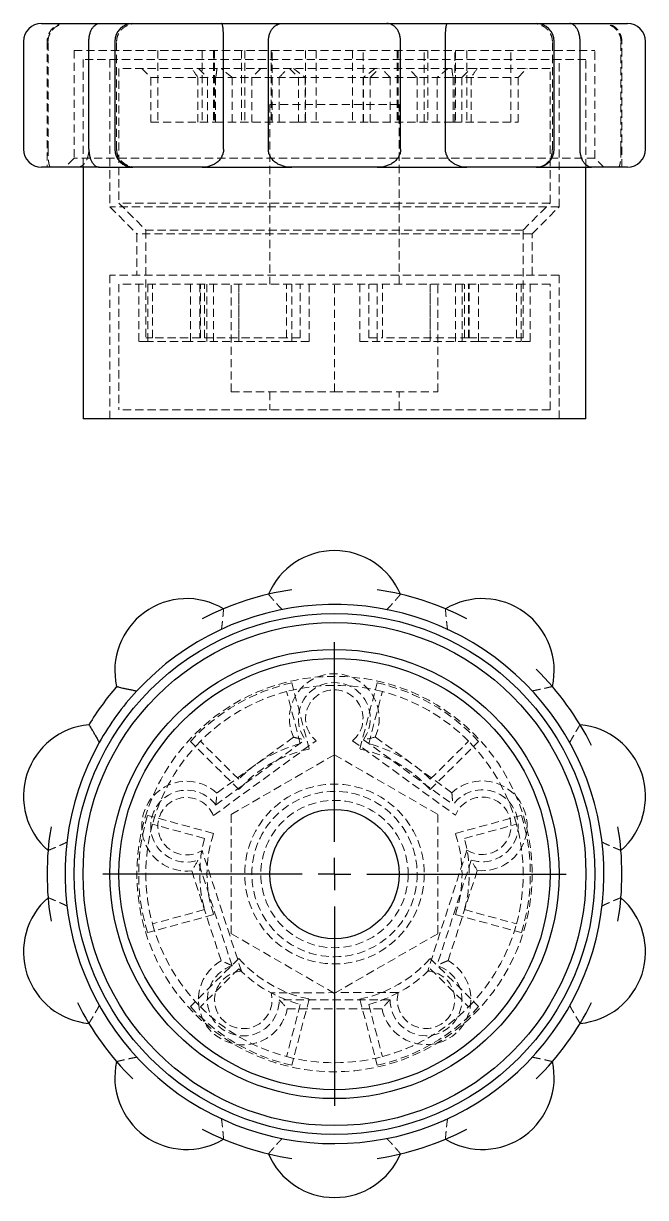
# Model space of a CAD drawing. Header units: millimetres. Extents: x 35 to 253, y 7 to 188.
# Drawn here: x 34.9 to 131.1, y 7 to 188.5 of the extents above; entities that cross this region are included whole.
import ezdxf

# ---------------------------------------------------------------- set-up
doc = ezdxf.new("R2010")
doc.units = ezdxf.units.MM
doc.linetypes.add('HIDDEN', pattern=[1.905, 1.27, -0.635])
doc.layers.add('10', color=7, linetype='Continuous')

# ---------------------------------------------------------------- blocks, each defined once
blk = doc.blocks.new('SW_CENTERMARKSYMBOL_0')
at = {"layer": '10', "color": 0}
for p, q in [((0, 5), (0, 35.83)), ((0, 0), (0, 2.5)), ((-5, 0), (-35.83, 0)), ((0, 0), (-2.5, 0)), ((0, 0), (0, -2.5)), ((0, 0), (2.5, 0)), ((5, 0), (35.83, 0)), ((0, -5), (0, -35.83))]:
    blk.add_line(p, q, dxfattribs=at)

msp = doc.modelspace()

# ---------------------------------------------------------------- linework, layer by layer
at = {"color": 7, "linetype": 'Continuous', "lineweight": 25}
for p, q in [((37.68, 188.47), (46.63, 188.47)), ((46.63, 188.47), (51.81, 188.47)), ((51.81, 188.47), (65.52, 188.47)), ((65.52, 188.47), (74.91, 188.47)), ((74.91, 188.47), (91.09, 188.47)), ((91.09, 188.47), (100.48, 188.47)), ((100.48, 188.47), (114.19, 188.47)), ((114.19, 188.47), (119.37, 188.47)), ((119.37, 188.47), (128.32, 188.47)), ((34.9, 185.7), (34.9, 169.03)), ((45.02, 169.03), (45.02, 185.7)), ((49.03, 185.7), (49.03, 169.03)), ((65.84, 169.03), (65.84, 185.7)), ((72.78, 169.03), (72.78, 185.7)), ((93.22, 169.03), (93.22, 185.7)), ((100.16, 169.03), (100.16, 185.7)), ((116.97, 169.03), (116.97, 185.7)), ((120.98, 169.03), (120.98, 185.7)), ((131.1, 169.03), (131.1, 185.7)), ((46.63, 166.25), (37.68, 166.25)), ((44.11, 166.25), (44.11, 127.36)), ((46.63, 166.25), (51.81, 166.25)), ((62.52, 166.25), (51.81, 166.25)), ((62.52, 166.25), (76.38, 166.25)), ((89.62, 166.25), (76.38, 166.25)), ((89.62, 166.25), (103.48, 166.25)), ((114.19, 166.25), (103.48, 166.25)), ((114.39, 166.29), (114.19, 166.25)), ((114.19, 166.25), (122.75, 166.25)), ((121.89, 127.36), (121.89, 166.25)), ((128.32, 166.25), (122.75, 166.25)), ((121.89, 127.36), (44.11, 127.36))]:
    msp.add_line(p, q, dxfattribs=at)
at = {"color": 7, "linetype": 'HIDDEN', "lineweight": 18}
for p, q in [((38.56, 185.7), (38.56, 166.25)), ((38.71, 169.03), (38.71, 185.7)), ((49.31, 169.03), (49.31, 185.7)), ((116.69, 169.03), (116.69, 185.7)), ((127.29, 169.03), (127.29, 185.7)), ((127.44, 166.25), (127.44, 185.7)), ((42.72, 184.31), (123.28, 184.31)), ((42.72, 184.31), (42.72, 167.64)), ((55.69, 184.31), (55.69, 173.2)), ((62.52, 184.31), (62.52, 173.2)), ((64.27, 184.31), (64.27, 173.2)), ((64.45, 184.31), (64.45, 173.2)), ((68.62, 184.31), (68.62, 173.2)), ((69.11, 184.31), (69.11, 173.2)), ((73.2, 184.31), (73.2, 173.2)), ((73.34, 173.2), (73.34, 184.31)), ((78.53, 184.31), (78.53, 173.2)), ((80.15, 184.31), (80.15, 173.2)), ((85.8, 184.31), (85.8, 173.2)), ((87.42, 173.2), (87.42, 184.31)), ((92.71, 184.31), (92.71, 173.2)), ((92.85, 184.31), (92.85, 173.2)), ((96.89, 173.2), (96.89, 184.31)), ((97.42, 184.31), (97.42, 173.2)), ((101.6, 173.2), (101.6, 184.31)), ((101.71, 184.31), (101.71, 173.2)), ((103.47, 184.31), (103.47, 173.2)), ((110.29, 173.2), (110.29, 184.31)), ((123.28, 167.64), (123.28, 184.31)), ((121.89, 182.92), (44.11, 182.92)), ((44.11, 182.92), (44.11, 166.25)), ((48.28, 182.92), (48.28, 160.12)), ((116.33, 181.53), (49.67, 181.53)), ((49.67, 181.53), (49.67, 160.7)), ((53.19, 181.53), (54.58, 180.14)), ((61.95, 181.53), (63.34, 180.14)), ((71.61, 181.53), (70.22, 180.14)), ((76.03, 181.53), (77.42, 180.14)), ((88.53, 180.14), (89.92, 181.53)), ((95.78, 180.14), (94.39, 181.53)), ((102.71, 180.14), (104.1, 181.53)), ((111.4, 180.14), (112.79, 181.53)), ((116.33, 160.7), (116.33, 181.53)), ((117.72, 160.12), (117.72, 182.92)), ((121.89, 166.25), (121.89, 182.92)), ((54.58, 180.14), (64.62, 180.14)), ((54.58, 180.14), (54.58, 173.2)), ((61.86, 173.2), (61.86, 180.14)), ((63.34, 180.14), (63.34, 173.2)), ((64.62, 180.14), (77.42, 180.14)), ((64.62, 173.2), (64.62, 180.14)), ((67.17, 173.2), (67.17, 180.14)), ((70.22, 180.14), (70.22, 173.2)), ((74.45, 173.2), (74.45, 180.14)), ((77.42, 180.14), (88.53, 180.14)), ((77.42, 180.14), (77.42, 173.2)), ((78.48, 173.2), (78.48, 180.14)), ((87.47, 173.2), (87.47, 180.14)), ((88.53, 180.14), (101.35, 180.14)), ((88.53, 173.2), (88.53, 180.14)), ((91.6, 173.2), (91.6, 180.14)), ((95.78, 173.2), (95.78, 180.14)), ((98.86, 173.2), (98.86, 180.14)), ((101.35, 180.14), (111.4, 180.14)), ((101.35, 173.2), (101.35, 180.14)), ((102.71, 173.2), (102.71, 180.14)), ((104.14, 173.2), (104.14, 180.14)), ((111.4, 173.2), (111.4, 180.14)), ((93, 175.97), (73, 175.97)), ((73, 175.97), (73, 148.2)), ((93, 148.2), (93, 175.97)), ((54.58, 173.2), (64.62, 173.2)), ((64.62, 173.2), (77.42, 173.2)), ((77.42, 173.2), (88.53, 173.2)), ((88.53, 173.2), (101.35, 173.2)), ((101.35, 173.2), (111.4, 173.2)), ((42.72, 167.64), (41.33, 166.25)), ((123.28, 167.64), (42.72, 167.64)), ((124.67, 166.25), (123.28, 167.64)), ((50.82, 166.45), (51.61, 166.29)), ((117.72, 160.12), (48.28, 160.12)), ((48.28, 160.12), (52.44, 155.95)), ((116.33, 160.7), (49.67, 160.7)), ((49.67, 160.7), (53.83, 156.53)), ((112.17, 156.53), (116.33, 160.7)), ((113.56, 155.95), (117.72, 160.12)), ((112.17, 156.53), (53.83, 156.53)), ((53.83, 156.53), (53.83, 139.86)), ((112.17, 139.86), (112.17, 156.53)), ((113.56, 155.95), (52.44, 155.95)), ((52.44, 155.95), (52.44, 149.58)), ((113.56, 149.58), (113.56, 155.95)), ((117.72, 149.58), (48.28, 149.58)), ((48.28, 149.58), (48.28, 127.36)), ((117.72, 127.36), (117.72, 149.58)), ((116.33, 148.2), (49.67, 148.2)), ((49.67, 148.2), (49.67, 128.75)), ((52.72, 148.2), (52.72, 139.31)), ((54.11, 139.31), (54.11, 148.2)), ((54.87, 139.86), (54.87, 148.2)), ((60.71, 139.31), (60.71, 148.2)), ((62.17, 148.2), (62.17, 139.86)), ((62.27, 139.86), (62.27, 148.2)), ((62.91, 139.86), (62.91, 148.2)), ((63.28, 148.2), (63.28, 139.31)), ((64.3, 139.31), (64.3, 148.2)), ((67.03, 131.53), (67.03, 148.2)), ((68.19, 139.86), (68.19, 148.2)), ((68.22, 139.31), (68.22, 148.2)), ((75.6, 139.86), (75.6, 148.2)), ((76.4, 139.31), (76.4, 148.2)), ((77.71, 139.86), (77.71, 148.2)), ((79.08, 139.31), (79.08, 148.2)), ((83, 131.53), (83, 148.2)), ((86.92, 139.31), (86.92, 148.2)), ((88.29, 139.86), (88.29, 148.2)), ((89.6, 139.31), (89.6, 148.2)), ((90.4, 139.86), (90.4, 148.2)), ((97.78, 139.31), (97.78, 148.2)), ((97.81, 139.86), (97.81, 148.2)), ((98.97, 131.53), (98.97, 148.2)), ((101.7, 139.31), (101.7, 148.2)), ((102.72, 139.31), (102.72, 148.2)), ((103.09, 139.86), (103.09, 148.2)), ((103.73, 139.86), (103.73, 148.2)), ((103.83, 139.86), (103.83, 148.2)), ((105.29, 139.31), (105.29, 148.2)), ((111.13, 139.86), (111.13, 148.2)), ((111.89, 139.31), (111.89, 148.2)), ((113.28, 139.31), (113.28, 148.2)), ((116.33, 128.75), (116.33, 148.2)), ((54.87, 139.86), (53.83, 139.86)), ((62.27, 139.86), (54.87, 139.86)), ((75.6, 139.86), (62.27, 139.86)), ((77.71, 139.86), (75.6, 139.86)), ((88.29, 139.86), (90.4, 139.86)), ((103.73, 139.86), (90.4, 139.86)), ((103.73, 139.86), (111.13, 139.86)), ((112.17, 139.86), (111.13, 139.86)), ((54.11, 139.31), (52.72, 139.31)), ((60.71, 139.31), (54.11, 139.31)), ((76.4, 139.31), (60.71, 139.31)), ((79.08, 139.31), (76.4, 139.31)), ((86.92, 139.31), (89.6, 139.31)), ((105.29, 139.31), (89.6, 139.31)), ((105.29, 139.31), (111.89, 139.31)), ((113.28, 139.31), (111.89, 139.31)), ((67.03, 131.53), (83, 131.53)), ((73, 131.53), (73, 128.75)), ((83, 131.53), (98.97, 131.53)), ((93, 128.75), (93, 131.53)), ((116.33, 128.75), (49.67, 128.75)), ((79.08, 76.33), (76.4, 86.55)), ((86.92, 76.33), (89.6, 86.55)), ((77.71, 77.15), (75.6, 85.21)), ((88.29, 77.15), (90.4, 85.21)), ((76.65, 78.15), (64.81, 69.53)), ((101.15, 69.57), (89.3, 78.17)), ((68.22, 70.06), (60.71, 77.49)), ((68.19, 71.65), (62.27, 77.52)), ((64.27, 66.03), (80.15, 77.6)), ((64.62, 67.67), (78.48, 77.76)), ((85.8, 77.61), (101.71, 66.08)), ((87.47, 77.77), (101.35, 67.72)), ((97.78, 70.06), (105.29, 77.49)), ((97.81, 71.65), (103.73, 77.52)), ((67.03, 66.22), (83, 75.44)), ((83, 75.44), (98.97, 66.22)), ((64.3, 63.27), (54.11, 66.06)), ((67.03, 47.78), (67.03, 66.22)), ((98.97, 66.22), (98.97, 47.78)), ((101.7, 63.27), (111.89, 66.06)), ((62.91, 62.5), (54.87, 64.7)), ((103.09, 62.5), (111.13, 64.7)), ((68.62, 41.97), (62.52, 60.65)), ((103.47, 60.7), (97.42, 42.01)), ((67.17, 42.82), (61.86, 59.12)), ((104.14, 59.17), (98.86, 42.86)), ((60.92, 57.5), (65.47, 43.58)), ((100.57, 43.62), (105.08, 57.55)), ((62.91, 51.5), (54.87, 49.3)), ((103.09, 51.5), (111.13, 49.3)), ((64.3, 50.73), (54.11, 47.94)), ((101.7, 50.73), (111.89, 47.94)), ((83, 38.56), (67.03, 47.78)), ((98.97, 47.78), (83, 38.56)), ((68.22, 43.94), (60.71, 36.51)), ((97.78, 43.94), (105.29, 36.51)), ((68.19, 42.35), (62.27, 36.48)), ((97.81, 42.35), (103.73, 36.48)), ((92.85, 38.68), (73.2, 38.65)), ((91.6, 37.57), (74.45, 37.55)), ((77.71, 36.85), (75.6, 28.79)), ((79.08, 37.67), (76.4, 27.45)), ((86.92, 37.67), (89.6, 27.45)), ((88.29, 36.85), (90.4, 28.79)), ((75.7, 36.16), (90.35, 36.18))]:
    msp.add_line(p, q, dxfattribs=at)
at = {"color": 7, "linetype": 'Continuous', "lineweight": 25}
for radius in [40.28, 38.89, 34.72, 33.33, 10]:
    msp.add_circle((83, 57), radius, dxfattribs=at)
at = {"color": 7, "linetype": 'HIDDEN', "lineweight": 18}
for radius in [30.56, 13.89, 12.78, 11.39]:
    msp.add_circle((83, 57), radius, dxfattribs=at)
at = {"color": 7, "linetype": 'Continuous', "lineweight": 25}
for centre, radius, start, end in [((37.68, 185.7), 2.78, 90, 180), ((51.81, 185.7), 2.78, 90, 180), ((114.19, 185.7), 2.78, 0, 90), ((128.32, 185.7), 2.78, 0, 90), ((37.68, 169.03), 2.78, 180, 270), ((51.81, 169.03), 2.78, 180, 270), ((114.19, 169.03), 2.78, 274.1376, 0), ((128.32, 169.03), 2.78, 270, 0), ((83, 95.89), 11.11, 23.1324, 156.8676), ((83, 57), 44.44, 98.5682, 117.4318), ((83, 57), 44.44, 62.5682, 81.4318), ((83, 57), 41.67, 150.7992, 137.2008), ((60.14, 88.46), 11.11, 59.1324, 192.8676), ((105.86, 88.46), 11.11, 347.1324, 120.8676), ((83, 57), 44.44, 26.5682, 45.4318), ((83, 57), 44.44, 139.2912, 148.7088), ((83, 57), 41.67, 137.2008, 150.7992), ((46.01, 69.02), 11.11, 95.1324, 228.8676), ((119.99, 69.02), 11.11, 311.1324, 84.8676), ((83, 57), 44.44, 170.5682, 189.4318), ((83, 57), 44.44, 350.5682, 9.4318), ((46.01, 44.98), 11.11, 131.1324, 264.8676), ((119.99, 44.98), 11.11, 275.1324, 48.8676), ((83, 57), 44.44, 206.5682, 225.4318), ((83, 57), 44.44, 314.5682, 333.4318), ((60.14, 25.54), 11.11, 167.1324, 300.8676), ((105.86, 25.54), 11.11, 239.1324, 12.8676), ((83, 57), 44.44, 242.5682, 261.4318), ((83, 57), 44.44, 278.5682, 297.4318), ((83, 18.11), 11.11, 203.1324, 336.8676)]:
    msp.add_arc(centre, radius, start, end, dxfattribs=at)
at = {"color": 7, "linetype": 'HIDDEN', "lineweight": 18}
for centre, radius, start, end in [((41.33, 185.7), 2.78, 90, 180), ((124.67, 185.7), 2.78, 0, 90), ((82.97, 81.03), 6.94, 335.607, 204.533), ((83, 57), 30.28, 102.5962, 137.4038), ((83, 57), 29.17, 75.3007, 104.6993), ((82.97, 81.03), 5.56, 324.07, 216.07), ((82.97, 81.03), 4.44, 309.5925, 230.5475), ((83, 57), 30.28, 42.5962, 77.4038), ((83, 57), 29.17, 104.6993, 135.3007), ((83, 57), 29.17, 44.6993, 75.3007), ((83, 57), 29.17, 135.3007, 164.6993), ((83, 57), 20.83, 104.6993, 135.3007), ((83, 57), 19.72, 101.4697, 138.5303), ((83, 57), 19.72, 41.4697, 78.5303), ((83, 57), 20.83, 44.6993, 75.3007), ((83, 57), 29.17, 15.3007, 44.6993), ((60.13, 64.4), 6.94, 47.607, 276.533), ((105.85, 64.46), 6.94, 263.607, 132.533), ((60.13, 64.4), 5.56, 36.07, 288.07), ((105.85, 64.46), 5.56, 252.07, 144.07), ((60.13, 64.4), 4.44, 21.5925, 302.5475), ((105.85, 64.46), 4.44, 237.5925, 158.5475), ((83, 57), 30.28, 162.5962, 197.4038), ((83, 57), 30.28, 342.5962, 17.4038), ((83, 57), 29.17, 164.6993, 195.3007), ((83, 57), 29.17, 344.6993, 15.3007), ((83, 57), 20.83, 164.6993, 195.3007), ((83, 57), 19.72, 161.4697, 198.5303), ((83, 57), 19.72, 341.4697, 18.5303), ((83, 57), 20.83, 344.6993, 15.3007), ((83, 57), 29.17, 195.3007, 224.6993), ((83, 57), 29.17, 315.3007, 344.6993), ((68.9, 37.54), 6.94, 119.607, 348.533), ((83, 57), 19.72, 221.4697, 258.5303), ((83, 57), 19.72, 281.4697, 318.5303), ((97.15, 37.57), 6.94, 191.607, 60.533), ((68.9, 37.54), 5.56, 108.07, 0.07), ((68.9, 37.54), 4.44, 93.5925, 14.5475), ((83, 57), 20.83, 224.6993, 255.3007), ((83, 57), 20.83, 284.6993, 315.3007), ((97.15, 37.57), 5.56, 180.07, 72.07), ((97.15, 37.57), 4.44, 165.5925, 86.5475), ((83, 57), 30.28, 222.5962, 257.4038), ((83, 57), 29.17, 224.6993, 255.3007), ((83, 57), 30.28, 282.5962, 317.4038), ((83, 57), 29.17, 284.6993, 315.3007), ((83, 57), 29.17, 255.3007, 284.6993)]:
    msp.add_arc(centre, radius, start, end, dxfattribs=at)
for points, knots in [([(38.71, 185.7), (38.71, 185.89), (38.73, 186.09), (38.81, 186.47), (38.88, 186.65), (39.04, 187), (39.14, 187.17), (39.37, 187.47), (39.5, 187.61), (39.77, 187.86), (39.93, 187.97), (40.24, 188.15), (40.41, 188.23), (40.75, 188.35), (40.92, 188.4), (41.27, 188.46), (41.45, 188.47), (41.63, 188.47)], [0, 0, 0, 0, 0.125, 0.125, 0.25, 0.25, 0.375, 0.375, 0.5, 0.5, 0.625, 0.625, 0.75, 0.75, 0.875, 0.875, 1, 1, 1, 1]), ([(49.31, 185.7), (49.31, 185.89), (49.33, 186.09), (49.42, 186.47), (49.49, 186.65), (49.66, 187), (49.76, 187.17), (50.01, 187.47), (50.14, 187.61), (50.44, 187.86), (50.6, 187.97), (50.93, 188.15), (51.11, 188.23), (51.48, 188.35), (51.66, 188.4), (52.04, 188.46), (52.24, 188.47), (52.43, 188.47)], [0, 0, 0, 0, 0.125, 0.125, 0.25, 0.25, 0.375, 0.375, 0.5, 0.5, 0.625, 0.625, 0.75, 0.75, 0.875, 0.875, 1, 1, 1, 1]), ([(116.69, 185.7), (116.69, 185.89), (116.67, 186.09), (116.58, 186.47), (116.51, 186.65), (116.34, 187), (116.24, 187.17), (115.99, 187.47), (115.86, 187.61), (115.56, 187.86), (115.4, 187.97), (115.07, 188.15), (114.89, 188.23), (114.52, 188.35), (114.34, 188.4), (113.96, 188.46), (113.76, 188.47), (113.57, 188.47)], [0, 0, 0, 0, 0.125, 0.125, 0.25, 0.25, 0.375, 0.375, 0.5, 0.5, 0.625, 0.625, 0.75, 0.75, 0.875, 0.875, 1, 1, 1, 1]), ([(127.29, 185.7), (127.29, 185.89), (127.27, 186.09), (127.19, 186.47), (127.12, 186.65), (126.96, 187), (126.86, 187.17), (126.63, 187.47), (126.5, 187.61), (126.23, 187.86), (126.07, 187.97), (125.76, 188.15), (125.59, 188.23), (125.25, 188.35), (125.08, 188.4), (124.73, 188.46), (124.55, 188.47), (124.37, 188.47)], [0, 0, 0, 0, 0.125, 0.125, 0.25, 0.25, 0.375, 0.375, 0.5, 0.5, 0.625, 0.625, 0.75, 0.75, 0.875, 0.875, 1, 1, 1, 1]), ([(64.62, 180.14), (64.64, 180.23), (64.68, 180.4), (64.72, 180.66), (64.76, 180.94), (64.79, 181.23), (64.81, 181.43), (64.81, 181.53)], [0, 0, 0, 0, 0.188567, 0.382781, 0.582713, 0.788433, 1, 1, 1, 1]), ([(67.17, 180.14), (67.07, 180.23), (66.85, 180.4), (66.52, 180.66), (66.18, 180.94), (65.83, 181.23), (65.59, 181.43), (65.47, 181.53)], [0, 0, 0, 0, 0.188567, 0.382781, 0.582713, 0.788433, 1, 1, 1, 1]), ([(76.65, 181.53), (76.78, 181.43), (77.03, 181.23), (77.4, 180.94), (77.77, 180.66), (78.12, 180.4), (78.36, 180.23), (78.48, 180.14)], [0, 0, 0, 0, 0.211567, 0.417287, 0.617219, 0.811433, 1, 1, 1, 1]), ([(91.6, 180.14), (91.51, 180.23), (91.34, 180.4), (91.09, 180.66), (90.84, 180.94), (90.59, 181.23), (90.43, 181.43), (90.35, 181.53)], [0, 0, 0, 0, 0.1885671, 0.3827806, 0.5827135, 0.7884328, 1, 1, 1, 1]), ([(100.57, 181.53), (100.45, 181.43), (100.21, 181.23), (99.86, 180.94), (99.51, 180.66), (99.18, 180.4), (98.97, 180.23), (98.86, 180.14)], [0, 0, 0, 0, 0.211567, 0.417287, 0.617219, 0.811433, 1, 1, 1, 1]), ([(101.15, 181.53), (101.16, 181.43), (101.18, 181.23), (101.21, 180.94), (101.25, 180.66), (101.3, 180.4), (101.33, 180.23), (101.35, 180.14)], [0, 0, 0, 0, 0.211567, 0.417287, 0.617219, 0.811433, 1, 1, 1, 1]), ([(39.16, 166.25), (39.09, 166.25), (39.02, 166.3), (38.94, 166.46), (38.91, 166.53), (38.87, 166.69), (38.84, 166.79), (38.8, 167.03), (38.79, 167.16), (38.76, 167.46), (38.75, 167.63), (38.73, 168), (38.72, 168.19), (38.71, 168.6), (38.71, 168.81), (38.71, 169.03)], [0, 0, 0, 0, 0.25, 0.25, 0.375, 0.375, 0.5, 0.5, 0.625, 0.625, 0.75, 0.75, 0.875, 0.875, 1, 1, 1, 1]), ([(43.25, 166.25), (43.44, 166.25), (43.63, 166.3), (43.93, 166.46), (44.02, 166.53), (44.21, 166.69), (44.3, 166.79), (44.48, 167.03), (44.56, 167.16), (44.71, 167.46), (44.78, 167.63), (44.9, 168), (44.94, 168.19), (45, 168.6), (45.02, 168.81), (45.02, 169.03)], [0, 0, 0, 0, 0.25, 0.25, 0.375, 0.375, 0.5, 0.5, 0.625, 0.625, 0.75, 0.75, 0.875, 0.875, 1, 1, 1, 1]), ([(49.31, 169.03), (49.31, 168.83), (49.33, 168.64), (49.42, 168.26), (49.49, 168.07), (49.66, 167.72), (49.76, 167.56), (50.01, 167.25), (50.14, 167.11), (50.44, 166.87), (50.6, 166.76), (50.93, 166.57), (51.11, 166.49), (51.48, 166.37), (51.66, 166.33), (52.04, 166.27), (52.24, 166.25), (52.43, 166.25)], [0, 0, 0, 0, 0.125, 0.125, 0.25, 0.25, 0.375, 0.375, 0.5, 0.5, 0.625, 0.625, 0.75, 0.75, 0.875, 0.875, 1, 1, 1, 1]), ([(49.31, 169.03), (49.33, 168.76), (49.36, 168.23), (49.64, 167.52), (50.1, 166.86), (50.53, 166.61), (50.78, 166.47)], [0, 0, 0, 0, 0.220929, 0.441283, 0.675126, 1, 1, 1, 1]), ([(116.69, 169.03), (116.67, 168.76), (116.64, 168.23), (116.36, 167.52), (115.89, 166.86), (115.22, 166.38), (114.66, 166.32), (114.39, 166.29)], [0, 0, 0, 0, 0.165618, 0.330804, 0.506103, 0.760538, 1, 1, 1, 1]), ([(127.29, 169.03), (127.29, 168.81), (127.29, 168.6), (127.28, 168.19), (127.27, 168), (127.25, 167.63), (127.24, 167.46), (127.21, 167.16), (127.2, 167.03), (127.16, 166.79), (127.13, 166.69), (127.09, 166.53), (127.06, 166.46), (126.98, 166.3), (126.91, 166.25), (126.84, 166.25)], [0, 0, 0, 0, 0.125, 0.125, 0.25, 0.25, 0.375, 0.375, 0.5, 0.5, 0.625, 0.625, 0.75, 0.75, 1, 1, 1, 1]), ([(114.39, 166.29), (114.66, 166.29), (114.94, 166.29), (115.18, 166.45), (115.18, 166.45)], [0, 0, 0, 0, 0.973245, 1, 1, 1, 1]), ([(72.78, 100.25), (72.78, 100.25), (72.8, 100.24), (72.86, 100.17), (72.9, 100.11), (73.01, 99.98), (73.08, 99.9), (73.25, 99.71), (73.34, 99.6), (73.54, 99.37), (73.65, 99.25), (73.87, 98.99), (73.99, 98.86), (74.24, 98.58), (74.37, 98.44), (74.64, 98.16), (74.77, 98.01), (74.91, 97.87)], [0, 0, 0, 0, 0.125, 0.125, 0.25, 0.25, 0.375, 0.375, 0.5, 0.5, 0.625, 0.625, 0.75, 0.75, 0.875, 0.875, 1, 1, 1, 1]), ([(93.22, 100.25), (93.22, 100.25), (93.2, 100.24), (93.14, 100.17), (93.1, 100.11), (92.99, 99.98), (92.92, 99.9), (92.75, 99.71), (92.66, 99.6), (92.46, 99.37), (92.35, 99.25), (92.13, 98.99), (92.01, 98.86), (91.76, 98.58), (91.63, 98.44), (91.36, 98.16), (91.23, 98.01), (91.09, 97.87)], [0, 0, 0, 0, 0.125, 0.125, 0.25, 0.25, 0.375, 0.375, 0.5, 0.5, 0.625, 0.625, 0.75, 0.75, 0.875, 0.875, 1, 1, 1, 1]), ([(65.84, 98), (65.84, 98), (65.84, 97.98), (65.83, 97.88), (65.83, 97.82), (65.82, 97.64), (65.81, 97.53), (65.79, 97.29), (65.78, 97.15), (65.75, 96.84), (65.73, 96.68), (65.7, 96.34), (65.68, 96.16), (65.64, 95.79), (65.62, 95.6), (65.57, 95.21), (65.55, 95.02), (65.52, 94.82)], [0, 0, 0, 0, 0.125, 0.125, 0.25, 0.25, 0.375, 0.375, 0.5, 0.5, 0.625, 0.625, 0.75, 0.75, 0.875, 0.875, 1, 1, 1, 1]), ([(100.16, 98), (100.16, 98), (100.16, 97.98), (100.17, 97.88), (100.17, 97.82), (100.18, 97.64), (100.19, 97.53), (100.21, 97.29), (100.22, 97.15), (100.25, 96.84), (100.27, 96.68), (100.3, 96.34), (100.32, 96.16), (100.36, 95.79), (100.38, 95.6), (100.43, 95.21), (100.45, 95.02), (100.48, 94.82)], [0, 0, 0, 0, 0.125, 0.125, 0.25, 0.25, 0.375, 0.375, 0.5, 0.5, 0.625, 0.625, 0.75, 0.75, 0.875, 0.875, 1, 1, 1, 1]), ([(116.69, 85.99), (116.69, 85.99), (116.67, 85.98), (116.58, 85.96), (116.51, 85.94), (116.34, 85.9), (116.24, 85.88), (115.99, 85.82), (115.86, 85.79), (115.56, 85.72), (115.4, 85.68), (115.07, 85.61), (114.89, 85.57), (114.52, 85.49), (114.34, 85.46), (113.96, 85.38), (113.76, 85.34), (113.57, 85.31)], [0, 0, 0, 0, 0.125, 0.125, 0.25, 0.25, 0.375, 0.375, 0.5, 0.5, 0.625, 0.625, 0.75, 0.75, 0.875, 0.875, 1, 1, 1, 1]), ([(120.98, 80.08), (120.98, 80.08), (120.97, 80.06), (120.92, 79.99), (120.88, 79.93), (120.79, 79.78), (120.73, 79.69), (120.6, 79.47), (120.53, 79.36), (120.38, 79.1), (120.29, 78.95), (120.12, 78.66), (120.03, 78.5), (119.84, 78.18), (119.75, 78.01), (119.56, 77.67), (119.46, 77.5), (119.37, 77.33)], [0, 0, 0, 0, 0.125, 0.125, 0.25, 0.25, 0.375, 0.375, 0.5, 0.5, 0.625, 0.625, 0.75, 0.75, 0.875, 0.875, 1, 1, 1, 1]), ([(76.65, 78.15), (76.78, 78.12), (77.03, 78.06), (77.4, 77.97), (77.77, 77.89), (78.12, 77.82), (78.36, 77.78), (78.48, 77.76)], [0, 0, 0, 0, 0.211567, 0.417287, 0.617219, 0.811433, 1, 1, 1, 1]), ([(64.62, 67.67), (64.64, 67.79), (64.68, 68.03), (64.72, 68.39), (64.76, 68.76), (64.79, 69.14), (64.81, 69.4), (64.81, 69.53)], [0, 0, 0, 0, 0.188567, 0.382781, 0.582713, 0.788433, 1, 1, 1, 1]), ([(101.15, 69.57), (101.16, 69.44), (101.18, 69.19), (101.21, 68.81), (101.25, 68.43), (101.3, 68.07), (101.33, 67.83), (101.35, 67.72)], [0, 0, 0, 0, 0.211567, 0.417287, 0.617219, 0.811433, 1, 1, 1, 1]), ([(38.71, 60.65), (38.71, 60.65), (38.73, 60.66), (38.81, 60.69), (38.88, 60.72), (39.04, 60.78), (39.14, 60.83), (39.37, 60.92), (39.5, 60.97), (39.77, 61.09), (39.93, 61.16), (40.24, 61.3), (40.41, 61.37), (40.75, 61.52), (40.92, 61.6), (41.27, 61.76), (41.45, 61.85), (41.63, 61.93)], [0, 0, 0, 0, 0.125, 0.125, 0.25, 0.25, 0.375, 0.375, 0.5, 0.5, 0.625, 0.625, 0.75, 0.75, 0.875, 0.875, 1, 1, 1, 1]), ([(127.29, 60.65), (127.29, 60.65), (127.27, 60.66), (127.19, 60.69), (127.12, 60.72), (126.96, 60.78), (126.86, 60.83), (126.63, 60.92), (126.5, 60.97), (126.23, 61.09), (126.07, 61.16), (125.76, 61.3), (125.59, 61.37), (125.25, 61.52), (125.08, 61.6), (124.73, 61.76), (124.55, 61.85), (124.37, 61.93)], [0, 0, 0, 0, 0.125, 0.125, 0.25, 0.25, 0.375, 0.375, 0.5, 0.5, 0.625, 0.625, 0.75, 0.75, 0.875, 0.875, 1, 1, 1, 1]), ([(38.71, 53.35), (38.71, 53.35), (38.73, 53.34), (38.81, 53.31), (38.88, 53.28), (39.04, 53.22), (39.14, 53.17), (39.37, 53.08), (39.5, 53.03), (39.77, 52.91), (39.93, 52.84), (40.24, 52.7), (40.41, 52.63), (40.75, 52.48), (40.92, 52.4), (41.27, 52.24), (41.45, 52.15), (41.63, 52.07)], [0, 0, 0, 0, 0.125, 0.125, 0.25, 0.25, 0.375, 0.375, 0.5, 0.5, 0.625, 0.625, 0.75, 0.75, 0.875, 0.875, 1, 1, 1, 1]), ([(127.29, 53.35), (127.29, 53.35), (127.27, 53.34), (127.19, 53.31), (127.12, 53.28), (126.96, 53.22), (126.86, 53.17), (126.63, 53.08), (126.5, 53.03), (126.23, 52.91), (126.07, 52.84), (125.76, 52.7), (125.59, 52.63), (125.25, 52.48), (125.08, 52.4), (124.73, 52.24), (124.55, 52.15), (124.37, 52.07)], [0, 0, 0, 0, 0.125, 0.125, 0.25, 0.25, 0.375, 0.375, 0.5, 0.5, 0.625, 0.625, 0.75, 0.75, 0.875, 0.875, 1, 1, 1, 1]), ([(67.17, 42.82), (67.07, 42.87), (66.85, 42.98), (66.52, 43.14), (66.18, 43.29), (65.83, 43.43), (65.59, 43.53), (65.47, 43.58)], [0, 0, 0, 0, 0.188567, 0.382781, 0.582713, 0.788433, 1, 1, 1, 1]), ([(100.57, 43.62), (100.45, 43.57), (100.21, 43.48), (99.86, 43.33), (99.51, 43.18), (99.18, 43.02), (98.97, 42.91), (98.86, 42.86)], [0, 0, 0, 0, 0.211567, 0.417287, 0.617219, 0.811433, 1, 1, 1, 1]), ([(45.02, 33.92), (45.02, 33.92), (45.03, 33.94), (45.08, 34.01), (45.12, 34.07), (45.21, 34.22), (45.27, 34.31), (45.4, 34.53), (45.47, 34.64), (45.62, 34.9), (45.71, 35.05), (45.88, 35.34), (45.97, 35.5), (46.16, 35.82), (46.25, 35.99), (46.44, 36.33), (46.54, 36.5), (46.63, 36.67)], [0, 0, 0, 0, 0.125, 0.125, 0.25, 0.25, 0.375, 0.375, 0.5, 0.5, 0.625, 0.625, 0.75, 0.75, 0.875, 0.875, 1, 1, 1, 1]), ([(91.6, 37.57), (91.51, 37.48), (91.34, 37.31), (91.09, 37.04), (90.84, 36.76), (90.59, 36.47), (90.43, 36.28), (90.35, 36.18)], [0, 0, 0, 0, 0.1885671, 0.3827806, 0.5827135, 0.7884328, 1, 1, 1, 1]), ([(120.98, 33.92), (120.98, 33.92), (120.97, 33.94), (120.92, 34.01), (120.88, 34.07), (120.79, 34.22), (120.73, 34.31), (120.6, 34.53), (120.53, 34.64), (120.38, 34.9), (120.29, 35.05), (120.12, 35.34), (120.03, 35.5), (119.84, 35.82), (119.75, 35.99), (119.56, 36.33), (119.46, 36.5), (119.37, 36.67)], [0, 0, 0, 0, 0.125, 0.125, 0.25, 0.25, 0.375, 0.375, 0.5, 0.5, 0.625, 0.625, 0.75, 0.75, 0.875, 0.875, 1, 1, 1, 1]), ([(49.31, 28.01), (49.31, 28.01), (49.33, 28.02), (49.42, 28.04), (49.49, 28.06), (49.66, 28.1), (49.76, 28.12), (50.01, 28.18), (50.14, 28.21), (50.44, 28.28), (50.6, 28.32), (50.93, 28.39), (51.11, 28.43), (51.48, 28.51), (51.66, 28.54), (52.04, 28.62), (52.24, 28.66), (52.43, 28.69)], [0, 0, 0, 0, 0.125, 0.125, 0.25, 0.25, 0.375, 0.375, 0.5, 0.5, 0.625, 0.625, 0.75, 0.75, 0.875, 0.875, 1, 1, 1, 1]), ([(116.69, 28.01), (116.69, 28.01), (116.67, 28.02), (116.58, 28.04), (116.51, 28.06), (116.34, 28.1), (116.24, 28.12), (115.99, 28.18), (115.86, 28.21), (115.56, 28.28), (115.4, 28.32), (115.07, 28.39), (114.89, 28.43), (114.52, 28.51), (114.34, 28.54), (113.96, 28.62), (113.76, 28.66), (113.57, 28.69)], [0, 0, 0, 0, 0.125, 0.125, 0.25, 0.25, 0.375, 0.375, 0.5, 0.5, 0.625, 0.625, 0.75, 0.75, 0.875, 0.875, 1, 1, 1, 1]), ([(65.84, 16), (65.84, 16), (65.84, 16.02), (65.83, 16.12), (65.83, 16.18), (65.82, 16.36), (65.81, 16.47), (65.79, 16.71), (65.78, 16.85), (65.75, 17.16), (65.73, 17.32), (65.7, 17.66), (65.68, 17.84), (65.64, 18.21), (65.62, 18.4), (65.57, 18.79), (65.55, 18.98), (65.52, 19.18)], [0, 0, 0, 0, 0.125, 0.125, 0.25, 0.25, 0.375, 0.375, 0.5, 0.5, 0.625, 0.625, 0.75, 0.75, 0.875, 0.875, 1, 1, 1, 1]), ([(100.16, 16), (100.16, 16), (100.16, 16.02), (100.17, 16.12), (100.17, 16.18), (100.18, 16.36), (100.19, 16.47), (100.21, 16.71), (100.22, 16.85), (100.25, 17.16), (100.27, 17.32), (100.3, 17.66), (100.32, 17.84), (100.36, 18.21), (100.38, 18.4), (100.43, 18.79), (100.45, 18.98), (100.48, 19.18)], [0, 0, 0, 0, 0.125, 0.125, 0.25, 0.25, 0.375, 0.375, 0.5, 0.5, 0.625, 0.625, 0.75, 0.75, 0.875, 0.875, 1, 1, 1, 1]), ([(72.78, 13.75), (72.78, 13.75), (72.8, 13.76), (72.86, 13.83), (72.9, 13.89), (73.01, 14.02), (73.08, 14.1), (73.25, 14.29), (73.34, 14.4), (73.54, 14.63), (73.65, 14.75), (73.87, 15.01), (73.99, 15.14), (74.24, 15.42), (74.37, 15.56), (74.64, 15.84), (74.77, 15.99), (74.91, 16.13)], [0, 0, 0, 0, 0.125, 0.125, 0.25, 0.25, 0.375, 0.375, 0.5, 0.5, 0.625, 0.625, 0.75, 0.75, 0.875, 0.875, 1, 1, 1, 1]), ([(93.22, 13.75), (93.22, 13.75), (93.2, 13.76), (93.14, 13.83), (93.1, 13.89), (92.99, 14.02), (92.92, 14.1), (92.75, 14.29), (92.66, 14.4), (92.46, 14.63), (92.35, 14.75), (92.13, 15.01), (92.01, 15.14), (91.76, 15.42), (91.63, 15.56), (91.36, 15.84), (91.23, 15.99), (91.09, 16.13)], [0, 0, 0, 0, 0.125, 0.125, 0.25, 0.25, 0.375, 0.375, 0.5, 0.5, 0.625, 0.625, 0.75, 0.75, 0.875, 0.875, 1, 1, 1, 1])]:
    msp.add_open_spline(points, degree=3, knots=knots, dxfattribs=at)
at = {"color": 7, "linetype": 'Continuous', "lineweight": 25}
for points, knots in [([(45.02, 185.7), (45.02, 185.89), (45.03, 186.09), (45.08, 186.47), (45.12, 186.65), (45.21, 187), (45.27, 187.17), (45.4, 187.47), (45.47, 187.61), (45.62, 187.86), (45.71, 187.97), (45.88, 188.15), (45.97, 188.23), (46.16, 188.35), (46.25, 188.4), (46.44, 188.46), (46.54, 188.47), (46.63, 188.47)], [0, 0, 0, 0, 0.125, 0.125, 0.25, 0.25, 0.375, 0.375, 0.5, 0.5, 0.625, 0.625, 0.75, 0.75, 0.875, 0.875, 1, 1, 1, 1]), ([(65.84, 185.7), (65.84, 185.89), (65.84, 186.09), (65.83, 186.47), (65.83, 186.65), (65.82, 187), (65.81, 187.17), (65.79, 187.47), (65.78, 187.61), (65.75, 187.86), (65.73, 187.97), (65.7, 188.15), (65.68, 188.23), (65.64, 188.35), (65.62, 188.4), (65.57, 188.46), (65.55, 188.47), (65.52, 188.47)], [0, 0, 0, 0, 0.125, 0.125, 0.25, 0.25, 0.375, 0.375, 0.5, 0.5, 0.625, 0.625, 0.75, 0.75, 0.875, 0.875, 1, 1, 1, 1]), ([(72.78, 185.7), (72.78, 185.89), (72.8, 186.09), (72.86, 186.47), (72.9, 186.65), (73.01, 187), (73.08, 187.17), (73.25, 187.47), (73.34, 187.61), (73.54, 187.86), (73.65, 187.97), (73.87, 188.15), (73.99, 188.23), (74.24, 188.35), (74.37, 188.4), (74.64, 188.46), (74.77, 188.47), (74.91, 188.47)], [0, 0, 0, 0, 0.125, 0.125, 0.25, 0.25, 0.375, 0.375, 0.5, 0.5, 0.625, 0.625, 0.75, 0.75, 0.875, 0.875, 1, 1, 1, 1]), ([(93.22, 185.7), (93.22, 185.89), (93.2, 186.09), (93.14, 186.47), (93.1, 186.65), (92.99, 187), (92.92, 187.17), (92.75, 187.47), (92.66, 187.61), (92.46, 187.86), (92.35, 187.97), (92.13, 188.15), (92.01, 188.23), (91.76, 188.35), (91.63, 188.4), (91.36, 188.46), (91.23, 188.47), (91.09, 188.47)], [0, 0, 0, 0, 0.125, 0.125, 0.25, 0.25, 0.375, 0.375, 0.5, 0.5, 0.625, 0.625, 0.75, 0.75, 0.875, 0.875, 1, 1, 1, 1]), ([(100.16, 185.7), (100.16, 185.89), (100.16, 186.09), (100.17, 186.47), (100.17, 186.65), (100.18, 187), (100.19, 187.17), (100.21, 187.47), (100.22, 187.61), (100.25, 187.86), (100.27, 187.97), (100.3, 188.15), (100.32, 188.23), (100.36, 188.35), (100.38, 188.4), (100.43, 188.46), (100.45, 188.47), (100.48, 188.47)], [0, 0, 0, 0, 0.125, 0.125, 0.25, 0.25, 0.375, 0.375, 0.5, 0.5, 0.625, 0.625, 0.75, 0.75, 0.875, 0.875, 1, 1, 1, 1]), ([(120.98, 185.7), (120.98, 185.89), (120.97, 186.09), (120.92, 186.47), (120.88, 186.65), (120.79, 187), (120.73, 187.17), (120.6, 187.47), (120.53, 187.61), (120.38, 187.86), (120.29, 187.97), (120.12, 188.15), (120.03, 188.23), (119.84, 188.35), (119.75, 188.4), (119.56, 188.46), (119.46, 188.47), (119.37, 188.47)], [0, 0, 0, 0, 0.125, 0.125, 0.25, 0.25, 0.375, 0.375, 0.5, 0.5, 0.625, 0.625, 0.75, 0.75, 0.875, 0.875, 1, 1, 1, 1]), ([(45.02, 169.03), (45.02, 168.83), (45.03, 168.64), (45.08, 168.26), (45.12, 168.07), (45.21, 167.72), (45.27, 167.56), (45.4, 167.25), (45.47, 167.11), (45.62, 166.87), (45.71, 166.76), (45.88, 166.57), (45.97, 166.49), (46.16, 166.37), (46.25, 166.33), (46.44, 166.27), (46.54, 166.25), (46.63, 166.25)], [0, 0, 0, 0, 0.125, 0.125, 0.25, 0.25, 0.375, 0.375, 0.5, 0.5, 0.625, 0.625, 0.75, 0.75, 0.875, 0.875, 1, 1, 1, 1]), ([(65.84, 169.03), (65.84, 168.81), (65.81, 168.6), (65.7, 168.19), (65.62, 168), (65.42, 167.63), (65.3, 167.46), (65.02, 167.16), (64.87, 167.03), (64.54, 166.79), (64.37, 166.69), (64.02, 166.53), (63.84, 166.46), (63.28, 166.3), (62.9, 166.25), (62.52, 166.25)], [0, 0, 0, 0, 0.125, 0.125, 0.25, 0.25, 0.375, 0.375, 0.5, 0.5, 0.625, 0.625, 0.75, 0.75, 1, 1, 1, 1]), ([(76.38, 166.25), (75.96, 166.25), (75.54, 166.3), (74.93, 166.46), (74.73, 166.53), (74.35, 166.69), (74.17, 166.79), (73.82, 167.03), (73.65, 167.16), (73.36, 167.46), (73.23, 167.63), (73.01, 168), (72.93, 168.19), (72.81, 168.6), (72.78, 168.81), (72.78, 169.03)], [0, 0, 0, 0, 0.25, 0.25, 0.375, 0.375, 0.5, 0.5, 0.625, 0.625, 0.75, 0.75, 0.875, 0.875, 1, 1, 1, 1]), ([(93.22, 169.03), (93.22, 168.81), (93.19, 168.6), (93.07, 168.19), (92.99, 168), (92.77, 167.63), (92.64, 167.46), (92.35, 167.16), (92.18, 167.03), (91.83, 166.79), (91.65, 166.69), (91.27, 166.53), (91.07, 166.46), (90.46, 166.3), (90.04, 166.25), (89.62, 166.25)], [0, 0, 0, 0, 0.125, 0.125, 0.25, 0.25, 0.375, 0.375, 0.5, 0.5, 0.625, 0.625, 0.75, 0.75, 1, 1, 1, 1]), ([(103.48, 166.25), (103.1, 166.25), (102.72, 166.3), (102.16, 166.46), (101.98, 166.53), (101.63, 166.69), (101.46, 166.79), (101.13, 167.03), (100.98, 167.16), (100.7, 167.46), (100.58, 167.63), (100.38, 168), (100.3, 168.19), (100.19, 168.6), (100.16, 168.81), (100.16, 169.03)], [0, 0, 0, 0, 0.25, 0.25, 0.375, 0.375, 0.5, 0.5, 0.625, 0.625, 0.75, 0.75, 0.875, 0.875, 1, 1, 1, 1]), ([(122.75, 166.25), (122.56, 166.25), (122.37, 166.3), (122.07, 166.46), (121.98, 166.53), (121.79, 166.69), (121.7, 166.79), (121.52, 167.03), (121.44, 167.16), (121.29, 167.46), (121.22, 167.63), (121.1, 168), (121.06, 168.19), (121, 168.6), (120.98, 168.81), (120.98, 169.03)], [0, 0, 0, 0, 0.25, 0.25, 0.375, 0.375, 0.5, 0.5, 0.625, 0.625, 0.75, 0.75, 0.875, 0.875, 1, 1, 1, 1]), ([(49.31, 85.99), (49.31, 85.99), (49.33, 85.98), (49.42, 85.96), (49.49, 85.94), (49.66, 85.9), (49.76, 85.88), (50.01, 85.82), (50.14, 85.79), (50.44, 85.72), (50.6, 85.68), (50.93, 85.61), (51.11, 85.57), (51.48, 85.49), (51.66, 85.46), (52.04, 85.38), (52.24, 85.34), (52.43, 85.31)], [0, 0, 0, 0, 0.125, 0.125, 0.25, 0.25, 0.375, 0.375, 0.5, 0.5, 0.625, 0.625, 0.75, 0.75, 0.875, 0.875, 1, 1, 1, 1]), ([(45.02, 80.08), (45.02, 80.08), (45.03, 80.06), (45.08, 79.99), (45.12, 79.93), (45.21, 79.78), (45.27, 79.69), (45.4, 79.47), (45.47, 79.36), (45.62, 79.1), (45.71, 78.95), (45.88, 78.66), (45.97, 78.5), (46.16, 78.18), (46.25, 78.01), (46.44, 77.67), (46.54, 77.5), (46.63, 77.33)], [0, 0, 0, 0, 0.125, 0.125, 0.25, 0.25, 0.375, 0.375, 0.5, 0.5, 0.625, 0.625, 0.75, 0.75, 0.875, 0.875, 1, 1, 1, 1])]:
    msp.add_open_spline(points, degree=3, knots=knots, dxfattribs=at)
at = {"color": 7, "linetype": 'HIDDEN', "lineweight": 18}
for points in [[(61.86, 180.14), (61.57, 180.59), (61.25, 181.05), (60.92, 181.53)], [(74.45, 180.14), (74.9, 180.59), (75.31, 181.05), (75.7, 181.53)], [(89.3, 181.53), (88.7, 181.05), (88.1, 180.59), (87.47, 180.14)], [(105.08, 181.53), (104.74, 181.05), (104.43, 180.59), (104.14, 180.14)], [(89.3, 78.17), (88.7, 78.01), (88.1, 77.87), (87.47, 77.77)], [(61.86, 59.12), (61.57, 58.55), (61.25, 58.02), (60.92, 57.5)], [(105.08, 57.55), (104.74, 58.07), (104.43, 58.6), (104.14, 59.17)], [(74.45, 37.55), (74.9, 37.1), (75.31, 36.63), (75.7, 36.16)]]:
    msp.add_open_spline(points, degree=3, dxfattribs=at)

# ---------------------------------------------------------------- block references
at = {"layer": '10'}
msp.add_blockref('SW_CENTERMARKSYMBOL_0', (83, 57), dxfattribs=at)

doc.saveas('drawing.dxf')
